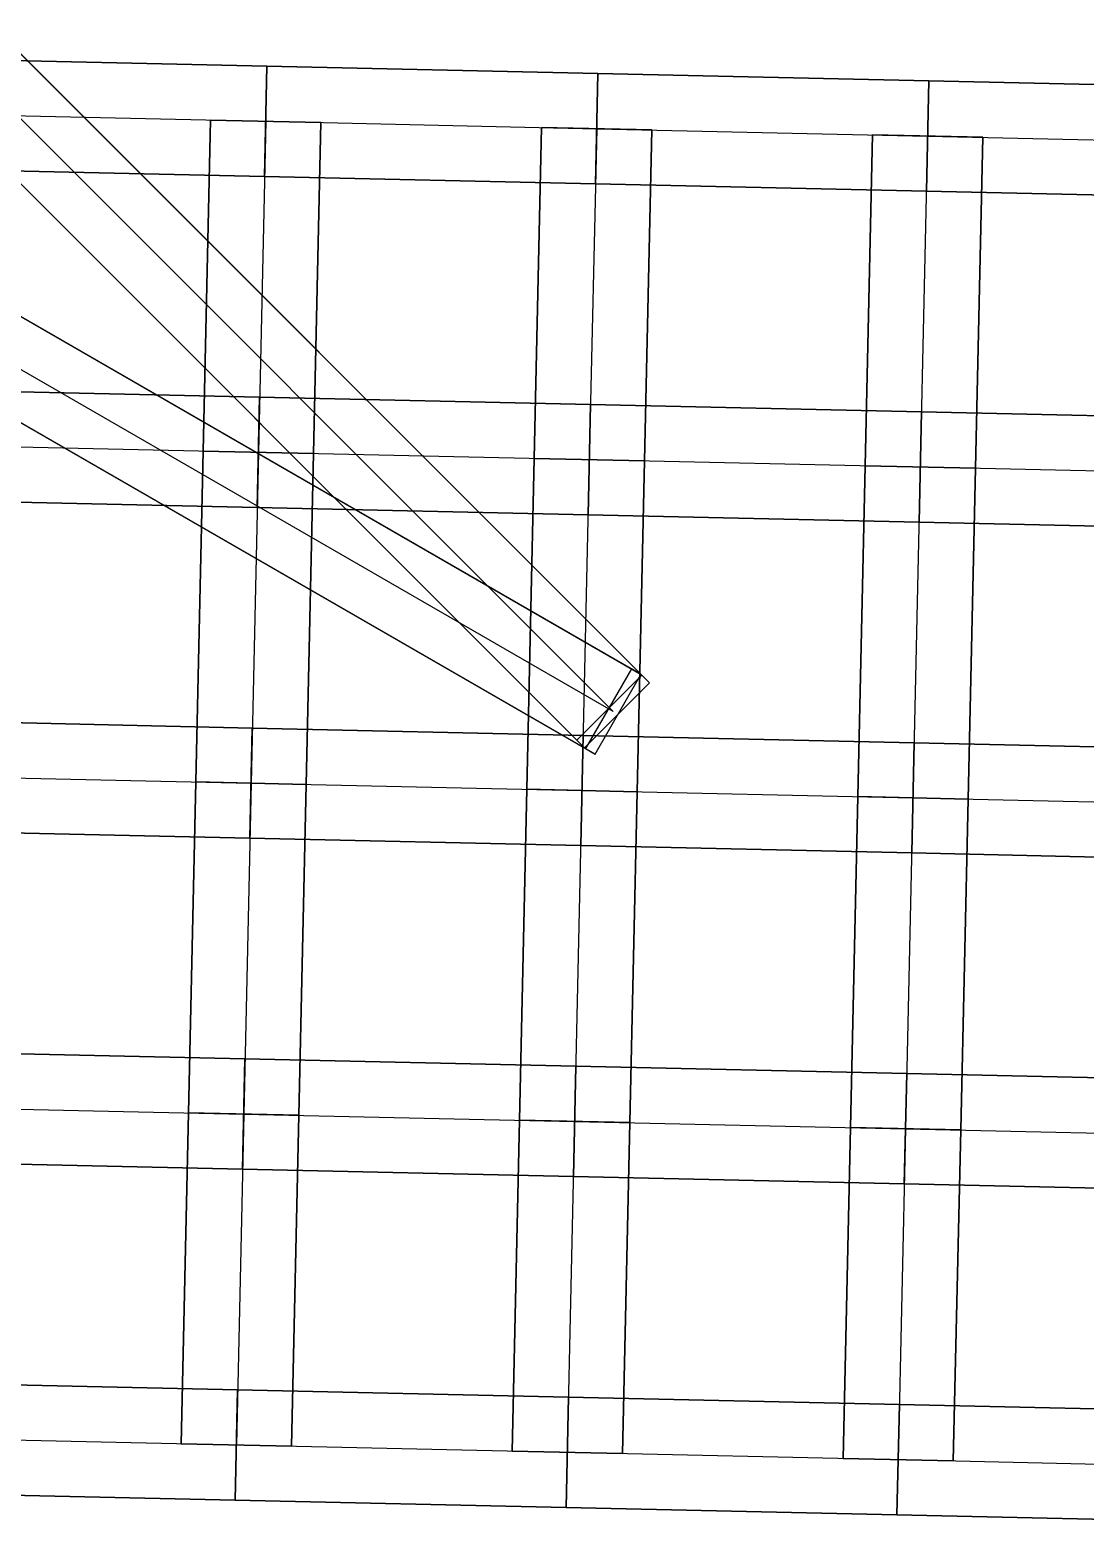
# Model space of a CAD drawing. Extents: x -300 to 609, y -118 to 2027.
# Drawn here: x 179.6 to 237, y 204.7 to 285.9 of the extents above; entities that cross this region are included whole.
import ezdxf

# ---------------------------------------------------------------- set-up
doc = ezdxf.new("R2010")
doc.units = 0

msp = doc.modelspace()

# ---------------------------------------------------------------- linework, layer by layer
at = {"layer": 'TUNNELS'}
for points in [[(177.7591, 285.8764, -91.8825), (174.2236, 282.3409, -91.8825), (209.3236, 247.2409, -97.7825), (212.8591, 250.7764, -97.7825)], [(178.1764, 285.4591, -86.9175), (177.7591, 285.8764, -91.8825), (212.8591, 250.7764, -97.7825), (213.2764, 250.3591, -92.8175)], [(174.6409, 281.9236, -86.9175), (178.1764, 285.4591, -86.9175), (213.2764, 250.3591, -92.8175), (209.7409, 246.8236, -92.8175)], [(174.4667, 284.2993, -1.5), (174.3333, 278.3007, -1.5), (192.3333, 277.9007, -1.5), (192.4667, 283.8993, -1.5)], [(174.3333, 278.3007, 1.5), (174.4667, 284.2993, 1.5), (192.4667, 283.8993, 1.5), (192.3333, 277.9007, 1.5)], [(174.4667, 284.2993, 1.5), (174.4667, 284.2993, -1.5), (192.4667, 283.8993, -1.5), (192.4667, 283.8993, 1.5)], [(192.4667, 283.8993, -1.5), (192.4667, 283.8993, 1.5), (192.3333, 277.9007, 1.5), (192.3333, 277.9007, -1.5)], [(192.4667, 283.8993, -1.5), (192.3333, 277.9007, -1.5), (210.3333, 277.5007, -1.5), (210.4667, 283.4993, -1.5)], [(192.3333, 277.9007, 1.5), (192.4667, 283.8993, 1.5), (210.4667, 283.4993, 1.5), (210.3333, 277.5007, 1.5)], [(192.4667, 283.8993, -1.5), (192.3333, 277.9007, -1.5), (192.3333, 277.9007, 1.5), (192.4667, 283.8993, 1.5)], [(192.4667, 283.8993, 1.5), (192.4667, 283.8993, -1.5), (210.4667, 283.4993, -1.5), (210.4667, 283.4993, 1.5)], [(210.4667, 283.4993, -1.5), (210.4667, 283.4993, 1.5), (210.3333, 277.5007, 1.5), (210.3333, 277.5007, -1.5)], [(210.4667, 283.4993, -1.5), (210.3333, 277.5007, -1.5), (228.3333, 277.1007, -1.5), (228.4667, 283.0993, -1.5)], [(210.3333, 277.5007, 1.5), (210.4667, 283.4993, 1.5), (228.4667, 283.0993, 1.5), (228.3333, 277.1007, 1.5)], [(210.4667, 283.4993, -1.5), (210.3333, 277.5007, -1.5), (210.3333, 277.5007, 1.5), (210.4667, 283.4993, 1.5)], [(210.4667, 283.4993, 1.5), (210.4667, 283.4993, -1.5), (228.4667, 283.0993, -1.5), (228.4667, 283.0993, 1.5)], [(228.4667, 283.0993, -1.5), (228.4667, 283.0993, 1.5), (228.3333, 277.1007, 1.5), (228.3333, 277.1007, -1.5)], [(228.4667, 283.0993, -1.5), (228.3333, 277.1007, -1.5), (246.3333, 276.7007, -1.5), (246.4667, 282.6993, -1.5)], [(228.3333, 277.1007, 1.5), (228.4667, 283.0993, 1.5), (246.4667, 282.6993, 1.5), (246.3333, 276.7007, 1.5)], [(228.4667, 283.0993, -1.5), (228.3333, 277.1007, -1.5), (228.3333, 277.1007, 1.5), (228.4667, 283.0993, 1.5)], [(228.4667, 283.0993, 1.5), (228.4667, 283.0993, -1.5), (246.4667, 282.6993, -1.5), (246.4667, 282.6993, 1.5)], [(174.2236, 282.3409, -91.8825), (174.6409, 281.9236, -86.9175), (209.7409, 246.8236, -92.8175), (209.3236, 247.2409, -97.7825)], [(195.3993, 280.8333, -1.5), (189.4007, 280.9667, -1.5), (189.0007, 262.9667, -1.5), (194.9993, 262.8333, -1.5)], [(189.4007, 280.9667, -1.5), (189.4007, 280.9667, 1.5), (189.0007, 262.9667, 1.5), (189.0007, 262.9667, -1.5)], [(189.4007, 280.9667, 1.5), (195.3993, 280.8333, 1.5), (194.9993, 262.8333, 1.5), (189.0007, 262.9667, 1.5)], [(195.3993, 280.8333, -1.5), (189.4007, 280.9667, -1.5), (189.4007, 280.9667, 1.5), (195.3993, 280.8333, 1.5)], [(195.3993, 280.8333, 1.5), (195.3993, 280.8333, -1.5), (194.9993, 262.8333, -1.5), (194.9993, 262.8333, 1.5)], [(213.3993, 280.4333, -1.5), (207.4007, 280.5667, -1.5), (207.0007, 262.5667, -1.5), (212.9993, 262.4333, -1.5)], [(207.4007, 280.5667, -1.5), (207.4007, 280.5667, 1.5), (207.0007, 262.5667, 1.5), (207.0007, 262.5667, -1.5)], [(207.4007, 280.5667, 1.5), (213.3993, 280.4333, 1.5), (212.9993, 262.4333, 1.5), (207.0007, 262.5667, 1.5)], [(213.3993, 280.4333, -1.5), (207.4007, 280.5667, -1.5), (207.4007, 280.5667, 1.5), (213.3993, 280.4333, 1.5)], [(213.3993, 280.4333, 1.5), (213.3993, 280.4333, -1.5), (212.9993, 262.4333, -1.5), (212.9993, 262.4333, 1.5)], [(231.3993, 280.0333, -1.5), (225.4007, 280.1667, -1.5), (225.0007, 262.1667, -1.5), (230.9993, 262.0333, -1.5)], [(225.4007, 280.1667, -1.5), (225.4007, 280.1667, 1.5), (225.0007, 262.1667, 1.5), (225.0007, 262.1667, -1.5)], [(225.4007, 280.1667, 1.5), (231.3993, 280.0333, 1.5), (230.9993, 262.0333, 1.5), (225.0007, 262.1667, 1.5)], [(231.3993, 280.0333, -1.5), (225.4007, 280.1667, -1.5), (225.4007, 280.1667, 1.5), (231.3993, 280.0333, 1.5)], [(231.3993, 280.0333, 1.5), (231.3993, 280.0333, -1.5), (230.9993, 262.0333, -1.5), (230.9993, 262.0333, 1.5)], [(174.3333, 278.3007, -1.5), (174.3333, 278.3007, 1.5), (192.3333, 277.9007, 1.5), (192.3333, 277.9007, -1.5)], [(192.3333, 277.9007, -1.5), (192.3333, 277.9007, 1.5), (210.3333, 277.5007, 1.5), (210.3333, 277.5007, -1.5)], [(210.3333, 277.5007, -1.5), (210.3333, 277.5007, 1.5), (228.3333, 277.1007, 1.5), (228.3333, 277.1007, -1.5)], [(228.3333, 277.1007, -1.5), (228.3333, 277.1007, 1.5), (246.3333, 276.7007, 1.5), (246.3333, 276.7007, -1.5)], [(212.2891, 251.1155, -92.8181), (209.7911, 246.7842, -92.8181), (166.7911, 271.5842, -98.8181), (169.2891, 275.9155, -98.8181)], [(210.3109, 246.4845, -97.7819), (212.8089, 250.8158, -97.7819), (169.8089, 275.6158, -103.7819), (167.3109, 271.2845, -103.7819)], [(212.8089, 250.8158, -97.7819), (212.2891, 251.1155, -92.8181), (169.2891, 275.9155, -98.8181), (169.8089, 275.6158, -103.7819)], [(209.7911, 246.7842, -92.8181), (210.3109, 246.4845, -97.7819), (167.3109, 271.2845, -103.7819), (166.7911, 271.5842, -98.8181)], [(174.0667, 266.2993, -1.5), (173.9333, 260.3007, -1.5), (191.9333, 259.9007, -1.5), (192.0667, 265.8993, -1.5)], [(173.9333, 260.3007, 1.5), (174.0667, 266.2993, 1.5), (192.0667, 265.8993, 1.5), (191.9333, 259.9007, 1.5)], [(174.0667, 266.2993, 1.5), (174.0667, 266.2993, -1.5), (192.0667, 265.8993, -1.5), (192.0667, 265.8993, 1.5)], [(192.0667, 265.8993, -1.5), (192.0667, 265.8993, 1.5), (191.9333, 259.9007, 1.5), (191.9333, 259.9007, -1.5)], [(192.0667, 265.8993, -1.5), (191.9333, 259.9007, -1.5), (209.9333, 259.5007, -1.5), (210.0667, 265.4993, -1.5)], [(191.9333, 259.9007, 1.5), (192.0667, 265.8993, 1.5), (210.0667, 265.4993, 1.5), (209.9333, 259.5007, 1.5)], [(192.0667, 265.8993, -1.5), (191.9333, 259.9007, -1.5), (191.9333, 259.9007, 1.5), (192.0667, 265.8993, 1.5)], [(192.0667, 265.8993, 1.5), (192.0667, 265.8993, -1.5), (210.0667, 265.4993, -1.5), (210.0667, 265.4993, 1.5)], [(210.0667, 265.4993, -1.5), (210.0667, 265.4993, 1.5), (209.9333, 259.5007, 1.5), (209.9333, 259.5007, -1.5)], [(210.0667, 265.4993, -1.5), (209.9333, 259.5007, -1.5), (227.9333, 259.1007, -1.5), (228.0667, 265.0993, -1.5)], [(209.9333, 259.5007, 1.5), (210.0667, 265.4993, 1.5), (228.0667, 265.0993, 1.5), (227.9333, 259.1007, 1.5)], [(210.0667, 265.4993, -1.5), (209.9333, 259.5007, -1.5), (209.9333, 259.5007, 1.5), (210.0667, 265.4993, 1.5)], [(210.0667, 265.4993, 1.5), (210.0667, 265.4993, -1.5), (228.0667, 265.0993, -1.5), (228.0667, 265.0993, 1.5)], [(228.0667, 265.0993, -1.5), (228.0667, 265.0993, 1.5), (227.9333, 259.1007, 1.5), (227.9333, 259.1007, -1.5)], [(228.0667, 265.0993, -1.5), (227.9333, 259.1007, -1.5), (245.9333, 258.7007, -1.5), (246.0667, 264.6993, -1.5)], [(227.9333, 259.1007, 1.5), (228.0667, 265.0993, 1.5), (246.0667, 264.6993, 1.5), (245.9333, 258.7007, 1.5)], [(228.0667, 265.0993, -1.5), (227.9333, 259.1007, -1.5), (227.9333, 259.1007, 1.5), (228.0667, 265.0993, 1.5)], [(228.0667, 265.0993, 1.5), (228.0667, 265.0993, -1.5), (246.0667, 264.6993, -1.5), (246.0667, 264.6993, 1.5)], [(194.9993, 262.8333, -1.5), (189.0007, 262.9667, -1.5), (188.6007, 244.9667, -1.5), (194.5993, 244.8333, -1.5)], [(189.0007, 262.9667, -1.5), (189.0007, 262.9667, 1.5), (188.6007, 244.9667, 1.5), (188.6007, 244.9667, -1.5)], [(189.0007, 262.9667, 1.5), (194.9993, 262.8333, 1.5), (194.5993, 244.8333, 1.5), (188.6007, 244.9667, 1.5)], [(194.9993, 262.8333, -1.5), (194.9993, 262.8333, 1.5), (189.0007, 262.9667, 1.5), (189.0007, 262.9667, -1.5)], [(194.9993, 262.8333, -1.5), (189.0007, 262.9667, -1.5), (189.0007, 262.9667, 1.5), (194.9993, 262.8333, 1.5)], [(194.9993, 262.8333, 1.5), (194.9993, 262.8333, -1.5), (194.5993, 244.8333, -1.5), (194.5993, 244.8333, 1.5)], [(212.9993, 262.4333, -1.5), (207.0007, 262.5667, -1.5), (206.6007, 244.5667, -1.5), (212.5993, 244.4333, -1.5)], [(207.0007, 262.5667, -1.5), (207.0007, 262.5667, 1.5), (206.6007, 244.5667, 1.5), (206.6007, 244.5667, -1.5)], [(207.0007, 262.5667, 1.5), (212.9993, 262.4333, 1.5), (212.5993, 244.4333, 1.5), (206.6007, 244.5667, 1.5)], [(212.9993, 262.4333, -1.5), (212.9993, 262.4333, 1.5), (207.0007, 262.5667, 1.5), (207.0007, 262.5667, -1.5)], [(212.9993, 262.4333, -1.5), (207.0007, 262.5667, -1.5), (207.0007, 262.5667, 1.5), (212.9993, 262.4333, 1.5)], [(212.9993, 262.4333, 1.5), (212.9993, 262.4333, -1.5), (212.5993, 244.4333, -1.5), (212.5993, 244.4333, 1.5)], [(230.9993, 262.0333, -1.5), (225.0007, 262.1667, -1.5), (224.6007, 244.1667, -1.5), (230.5993, 244.0333, -1.5)], [(225.0007, 262.1667, -1.5), (225.0007, 262.1667, 1.5), (224.6007, 244.1667, 1.5), (224.6007, 244.1667, -1.5)], [(225.0007, 262.1667, 1.5), (230.9993, 262.0333, 1.5), (230.5993, 244.0333, 1.5), (224.6007, 244.1667, 1.5)], [(230.9993, 262.0333, -1.5), (230.9993, 262.0333, 1.5), (225.0007, 262.1667, 1.5), (225.0007, 262.1667, -1.5)], [(230.9993, 262.0333, -1.5), (225.0007, 262.1667, -1.5), (225.0007, 262.1667, 1.5), (230.9993, 262.0333, 1.5)], [(230.9993, 262.0333, 1.5), (230.9993, 262.0333, -1.5), (230.5993, 244.0333, -1.5), (230.5993, 244.0333, 1.5)], [(173.9333, 260.3007, -1.5), (173.9333, 260.3007, 1.5), (191.9333, 259.9007, 1.5), (191.9333, 259.9007, -1.5)], [(191.9333, 259.9007, -1.5), (191.9333, 259.9007, 1.5), (209.9333, 259.5007, 1.5), (209.9333, 259.5007, -1.5)], [(209.9333, 259.5007, -1.5), (209.9333, 259.5007, 1.5), (227.9333, 259.1007, 1.5), (227.9333, 259.1007, -1.5)], [(227.9333, 259.1007, -1.5), (227.9333, 259.1007, 1.5), (245.9333, 258.7007, 1.5), (245.9333, 258.7007, -1.5)], [(210.3109, 246.4845, -97.7819), (212.8089, 250.8158, -97.7819), (212.2891, 251.1155, -92.8181), (209.7911, 246.7842, -92.8181)], [(212.8591, 250.7764, -97.7825), (213.2764, 250.3591, -92.8175), (209.7409, 246.8236, -92.8175), (209.3236, 247.2409, -97.7825)], [(173.6667, 248.2993, -1.5), (173.5333, 242.3007, -1.5), (191.5333, 241.9007, -1.5), (191.6667, 247.8993, -1.5)], [(173.5333, 242.3007, 1.5), (173.6667, 248.2993, 1.5), (191.6667, 247.8993, 1.5), (191.5333, 241.9007, 1.5)], [(173.6667, 248.2993, 1.5), (173.6667, 248.2993, -1.5), (191.6667, 247.8993, -1.5), (191.6667, 247.8993, 1.5)], [(191.6667, 247.8993, -1.5), (191.6667, 247.8993, 1.5), (191.5333, 241.9007, 1.5), (191.5333, 241.9007, -1.5)], [(191.6667, 247.8993, -1.5), (191.5333, 241.9007, -1.5), (209.5333, 241.5007, -1.5), (209.6667, 247.4993, -1.5)], [(191.5333, 241.9007, 1.5), (191.6667, 247.8993, 1.5), (209.6667, 247.4993, 1.5), (209.5333, 241.5007, 1.5)], [(191.6667, 247.8993, -1.5), (191.5333, 241.9007, -1.5), (191.5333, 241.9007, 1.5), (191.6667, 247.8993, 1.5)], [(191.6667, 247.8993, 1.5), (191.6667, 247.8993, -1.5), (209.6667, 247.4993, -1.5), (209.6667, 247.4993, 1.5)], [(209.6667, 247.4993, -1.5), (209.6667, 247.4993, 1.5), (209.5333, 241.5007, 1.5), (209.5333, 241.5007, -1.5)], [(209.6667, 247.4993, -1.5), (209.5333, 241.5007, -1.5), (227.5333, 241.1007, -1.5), (227.6667, 247.0993, -1.5)], [(209.5333, 241.5007, 1.5), (209.6667, 247.4993, 1.5), (227.6667, 247.0993, 1.5), (227.5333, 241.1007, 1.5)], [(209.6667, 247.4993, -1.5), (209.5333, 241.5007, -1.5), (209.5333, 241.5007, 1.5), (209.6667, 247.4993, 1.5)], [(209.6667, 247.4993, 1.5), (209.6667, 247.4993, -1.5), (227.6667, 247.0993, -1.5), (227.6667, 247.0993, 1.5)], [(227.6667, 247.0993, -1.5), (227.6667, 247.0993, 1.5), (227.5333, 241.1007, 1.5), (227.5333, 241.1007, -1.5)], [(227.6667, 247.0993, -1.5), (227.5333, 241.1007, -1.5), (245.5333, 240.7007, -1.5), (245.6667, 246.6993, -1.5)], [(227.5333, 241.1007, 1.5), (227.6667, 247.0993, 1.5), (245.6667, 246.6993, 1.5), (245.5333, 240.7007, 1.5)], [(227.6667, 247.0993, -1.5), (227.5333, 241.1007, -1.5), (227.5333, 241.1007, 1.5), (227.6667, 247.0993, 1.5)], [(227.6667, 247.0993, 1.5), (227.6667, 247.0993, -1.5), (245.6667, 246.6993, -1.5), (245.6667, 246.6993, 1.5)], [(194.5993, 244.8333, -1.5), (188.6007, 244.9667, -1.5), (188.2007, 226.9667, -1.5), (194.1993, 226.8333, -1.5)], [(188.6007, 244.9667, -1.5), (188.6007, 244.9667, 1.5), (188.2007, 226.9667, 1.5), (188.2007, 226.9667, -1.5)], [(188.6007, 244.9667, 1.5), (194.5993, 244.8333, 1.5), (194.1993, 226.8333, 1.5), (188.2007, 226.9667, 1.5)], [(194.5993, 244.8333, -1.5), (194.5993, 244.8333, 1.5), (188.6007, 244.9667, 1.5), (188.6007, 244.9667, -1.5)], [(194.5993, 244.8333, -1.5), (188.6007, 244.9667, -1.5), (188.6007, 244.9667, 1.5), (194.5993, 244.8333, 1.5)], [(194.5993, 244.8333, 1.5), (194.5993, 244.8333, -1.5), (194.1993, 226.8333, -1.5), (194.1993, 226.8333, 1.5)], [(212.5993, 244.4333, -1.5), (206.6007, 244.5667, -1.5), (206.2007, 226.5667, -1.5), (212.1993, 226.4333, -1.5)], [(206.6007, 244.5667, -1.5), (206.6007, 244.5667, 1.5), (206.2007, 226.5667, 1.5), (206.2007, 226.5667, -1.5)], [(206.6007, 244.5667, 1.5), (212.5993, 244.4333, 1.5), (212.1993, 226.4333, 1.5), (206.2007, 226.5667, 1.5)], [(212.5993, 244.4333, -1.5), (212.5993, 244.4333, 1.5), (206.6007, 244.5667, 1.5), (206.6007, 244.5667, -1.5)], [(212.5993, 244.4333, -1.5), (206.6007, 244.5667, -1.5), (206.6007, 244.5667, 1.5), (212.5993, 244.4333, 1.5)], [(212.5993, 244.4333, 1.5), (212.5993, 244.4333, -1.5), (212.1993, 226.4333, -1.5), (212.1993, 226.4333, 1.5)], [(230.5993, 244.0333, -1.5), (224.6007, 244.1667, -1.5), (224.2007, 226.1667, -1.5), (230.1993, 226.0333, -1.5)], [(224.6007, 244.1667, -1.5), (224.6007, 244.1667, 1.5), (224.2007, 226.1667, 1.5), (224.2007, 226.1667, -1.5)], [(224.6007, 244.1667, 1.5), (230.5993, 244.0333, 1.5), (230.1993, 226.0333, 1.5), (224.2007, 226.1667, 1.5)], [(230.5993, 244.0333, -1.5), (230.5993, 244.0333, 1.5), (224.6007, 244.1667, 1.5), (224.6007, 244.1667, -1.5)], [(230.5993, 244.0333, -1.5), (224.6007, 244.1667, -1.5), (224.6007, 244.1667, 1.5), (230.5993, 244.0333, 1.5)], [(230.5993, 244.0333, 1.5), (230.5993, 244.0333, -1.5), (230.1993, 226.0333, -1.5), (230.1993, 226.0333, 1.5)], [(173.5333, 242.3007, -1.5), (173.5333, 242.3007, 1.5), (191.5333, 241.9007, 1.5), (191.5333, 241.9007, -1.5)], [(191.5333, 241.9007, -1.5), (191.5333, 241.9007, 1.5), (209.5333, 241.5007, 1.5), (209.5333, 241.5007, -1.5)], [(209.5333, 241.5007, -1.5), (209.5333, 241.5007, 1.5), (227.5333, 241.1007, 1.5), (227.5333, 241.1007, -1.5)], [(227.5333, 241.1007, -1.5), (227.5333, 241.1007, 1.5), (245.5333, 240.7007, 1.5), (245.5333, 240.7007, -1.5)], [(173.2667, 230.2993, -1.5), (173.1333, 224.3007, -1.5), (191.1333, 223.9007, -1.5), (191.2667, 229.8993, -1.5)], [(173.1333, 224.3007, 1.5), (173.2667, 230.2993, 1.5), (191.2667, 229.8993, 1.5), (191.1333, 223.9007, 1.5)], [(173.2667, 230.2993, 1.5), (173.2667, 230.2993, -1.5), (191.2667, 229.8993, -1.5), (191.2667, 229.8993, 1.5)], [(191.2667, 229.8993, -1.5), (191.2667, 229.8993, 1.5), (191.1333, 223.9007, 1.5), (191.1333, 223.9007, -1.5)], [(191.2667, 229.8993, -1.5), (191.1333, 223.9007, -1.5), (209.1333, 223.5007, -1.5), (209.2667, 229.4993, -1.5)], [(191.1333, 223.9007, 1.5), (191.2667, 229.8993, 1.5), (209.2667, 229.4993, 1.5), (209.1333, 223.5007, 1.5)], [(191.2667, 229.8993, -1.5), (191.1333, 223.9007, -1.5), (191.1333, 223.9007, 1.5), (191.2667, 229.8993, 1.5)], [(191.2667, 229.8993, 1.5), (191.2667, 229.8993, -1.5), (209.2667, 229.4993, -1.5), (209.2667, 229.4993, 1.5)], [(209.2667, 229.4993, -1.5), (209.2667, 229.4993, 1.5), (209.1333, 223.5007, 1.5), (209.1333, 223.5007, -1.5)], [(209.2667, 229.4993, -1.5), (209.1333, 223.5007, -1.5), (227.1333, 223.1007, -1.5), (227.2667, 229.0993, -1.5)], [(209.1333, 223.5007, 1.5), (209.2667, 229.4993, 1.5), (227.2667, 229.0993, 1.5), (227.1333, 223.1007, 1.5)], [(209.2667, 229.4993, -1.5), (209.1333, 223.5007, -1.5), (209.1333, 223.5007, 1.5), (209.2667, 229.4993, 1.5)], [(209.2667, 229.4993, 1.5), (209.2667, 229.4993, -1.5), (227.2667, 229.0993, -1.5), (227.2667, 229.0993, 1.5)], [(227.2667, 229.0993, -1.5), (227.2667, 229.0993, 1.5), (227.1333, 223.1007, 1.5), (227.1333, 223.1007, -1.5)], [(227.2667, 229.0993, -1.5), (227.1333, 223.1007, -1.5), (245.1333, 222.7007, -1.5), (245.2667, 228.6993, -1.5)], [(227.1333, 223.1007, 1.5), (227.2667, 229.0993, 1.5), (245.2667, 228.6993, 1.5), (245.1333, 222.7007, 1.5)], [(227.2667, 229.0993, -1.5), (227.1333, 223.1007, -1.5), (227.1333, 223.1007, 1.5), (227.2667, 229.0993, 1.5)], [(227.2667, 229.0993, 1.5), (227.2667, 229.0993, -1.5), (245.2667, 228.6993, -1.5), (245.2667, 228.6993, 1.5)], [(194.1993, 226.8333, -1.5), (188.2007, 226.9667, -1.5), (187.8007, 208.9667, -1.5), (193.7993, 208.8333, -1.5)], [(188.2007, 226.9667, -1.5), (188.2007, 226.9667, 1.5), (187.8007, 208.9667, 1.5), (187.8007, 208.9667, -1.5)], [(188.2007, 226.9667, 1.5), (194.1993, 226.8333, 1.5), (193.7993, 208.8333, 1.5), (187.8007, 208.9667, 1.5)], [(194.1993, 226.8333, -1.5), (194.1993, 226.8333, 1.5), (188.2007, 226.9667, 1.5), (188.2007, 226.9667, -1.5)], [(194.1993, 226.8333, -1.5), (188.2007, 226.9667, -1.5), (188.2007, 226.9667, 1.5), (194.1993, 226.8333, 1.5)], [(194.1993, 226.8333, 1.5), (194.1993, 226.8333, -1.5), (193.7993, 208.8333, -1.5), (193.7993, 208.8333, 1.5)], [(212.1993, 226.4333, -1.5), (206.2007, 226.5667, -1.5), (205.8007, 208.5667, -1.5), (211.7993, 208.4333, -1.5)], [(206.2007, 226.5667, -1.5), (206.2007, 226.5667, 1.5), (205.8007, 208.5667, 1.5), (205.8007, 208.5667, -1.5)], [(206.2007, 226.5667, 1.5), (212.1993, 226.4333, 1.5), (211.7993, 208.4333, 1.5), (205.8007, 208.5667, 1.5)], [(212.1993, 226.4333, -1.5), (212.1993, 226.4333, 1.5), (206.2007, 226.5667, 1.5), (206.2007, 226.5667, -1.5)], [(212.1993, 226.4333, -1.5), (206.2007, 226.5667, -1.5), (206.2007, 226.5667, 1.5), (212.1993, 226.4333, 1.5)], [(212.1993, 226.4333, 1.5), (212.1993, 226.4333, -1.5), (211.7993, 208.4333, -1.5), (211.7993, 208.4333, 1.5)], [(230.1993, 226.0333, -1.5), (224.2007, 226.1667, -1.5), (223.8007, 208.1667, -1.5), (229.7993, 208.0333, -1.5)], [(224.2007, 226.1667, -1.5), (224.2007, 226.1667, 1.5), (223.8007, 208.1667, 1.5), (223.8007, 208.1667, -1.5)], [(224.2007, 226.1667, 1.5), (230.1993, 226.0333, 1.5), (229.7993, 208.0333, 1.5), (223.8007, 208.1667, 1.5)], [(230.1993, 226.0333, -1.5), (230.1993, 226.0333, 1.5), (224.2007, 226.1667, 1.5), (224.2007, 226.1667, -1.5)], [(230.1993, 226.0333, -1.5), (224.2007, 226.1667, -1.5), (224.2007, 226.1667, 1.5), (230.1993, 226.0333, 1.5)], [(230.1993, 226.0333, 1.5), (230.1993, 226.0333, -1.5), (229.7993, 208.0333, -1.5), (229.7993, 208.0333, 1.5)], [(173.1333, 224.3007, -1.5), (173.1333, 224.3007, 1.5), (191.1333, 223.9007, 1.5), (191.1333, 223.9007, -1.5)], [(191.1333, 223.9007, -1.5), (191.1333, 223.9007, 1.5), (209.1333, 223.5007, 1.5), (209.1333, 223.5007, -1.5)], [(209.1333, 223.5007, -1.5), (209.1333, 223.5007, 1.5), (227.1333, 223.1007, 1.5), (227.1333, 223.1007, -1.5)], [(227.1333, 223.1007, -1.5), (227.1333, 223.1007, 1.5), (245.1333, 222.7007, 1.5), (245.1333, 222.7007, -1.5)], [(172.8667, 212.2993, -1.5), (172.7333, 206.3007, -1.5), (190.7333, 205.9007, -1.5), (190.8667, 211.8993, -1.5)], [(172.7333, 206.3007, 1.5), (172.8667, 212.2993, 1.5), (190.8667, 211.8993, 1.5), (190.7333, 205.9007, 1.5)], [(172.8667, 212.2993, 1.5), (172.8667, 212.2993, -1.5), (190.8667, 211.8993, -1.5), (190.8667, 211.8993, 1.5)], [(190.8667, 211.8993, -1.5), (190.8667, 211.8993, 1.5), (190.7333, 205.9007, 1.5), (190.7333, 205.9007, -1.5)], [(190.8667, 211.8993, -1.5), (190.7333, 205.9007, -1.5), (208.7333, 205.5007, -1.5), (208.8667, 211.4993, -1.5)], [(190.7333, 205.9007, 1.5), (190.8667, 211.8993, 1.5), (208.8667, 211.4993, 1.5), (208.7333, 205.5007, 1.5)], [(190.8667, 211.8993, -1.5), (190.7333, 205.9007, -1.5), (190.7333, 205.9007, 1.5), (190.8667, 211.8993, 1.5)], [(190.8667, 211.8993, 1.5), (190.8667, 211.8993, -1.5), (208.8667, 211.4993, -1.5), (208.8667, 211.4993, 1.5)], [(208.8667, 211.4993, -1.5), (208.8667, 211.4993, 1.5), (208.7333, 205.5007, 1.5), (208.7333, 205.5007, -1.5)], [(208.8667, 211.4993, -1.5), (208.7333, 205.5007, -1.5), (226.7333, 205.1007, -1.5), (226.8667, 211.0993, -1.5)], [(208.7333, 205.5007, 1.5), (208.8667, 211.4993, 1.5), (226.8667, 211.0993, 1.5), (226.7333, 205.1007, 1.5)], [(208.8667, 211.4993, -1.5), (208.7333, 205.5007, -1.5), (208.7333, 205.5007, 1.5), (208.8667, 211.4993, 1.5)], [(208.8667, 211.4993, 1.5), (208.8667, 211.4993, -1.5), (226.8667, 211.0993, -1.5), (226.8667, 211.0993, 1.5)], [(226.8667, 211.0993, -1.5), (226.8667, 211.0993, 1.5), (226.7333, 205.1007, 1.5), (226.7333, 205.1007, -1.5)], [(226.8667, 211.0993, -1.5), (226.7333, 205.1007, -1.5), (244.7333, 204.7007, -1.5), (244.8667, 210.6993, -1.5)], [(226.7333, 205.1007, 1.5), (226.8667, 211.0993, 1.5), (244.8667, 210.6993, 1.5), (244.7333, 204.7007, 1.5)], [(226.8667, 211.0993, -1.5), (226.7333, 205.1007, -1.5), (226.7333, 205.1007, 1.5), (226.8667, 211.0993, 1.5)], [(226.8667, 211.0993, 1.5), (226.8667, 211.0993, -1.5), (244.8667, 210.6993, -1.5), (244.8667, 210.6993, 1.5)], [(193.7993, 208.8333, -1.5), (193.7993, 208.8333, 1.5), (187.8007, 208.9667, 1.5), (187.8007, 208.9667, -1.5)], [(211.7993, 208.4333, -1.5), (211.7993, 208.4333, 1.5), (205.8007, 208.5667, 1.5), (205.8007, 208.5667, -1.5)], [(229.7993, 208.0333, -1.5), (229.7993, 208.0333, 1.5), (223.8007, 208.1667, 1.5), (223.8007, 208.1667, -1.5)], [(172.7333, 206.3007, -1.5), (172.7333, 206.3007, 1.5), (190.7333, 205.9007, 1.5), (190.7333, 205.9007, -1.5)], [(190.7333, 205.9007, -1.5), (190.7333, 205.9007, 1.5), (208.7333, 205.5007, 1.5), (208.7333, 205.5007, -1.5)], [(208.7333, 205.5007, -1.5), (208.7333, 205.5007, 1.5), (226.7333, 205.1007, 1.5), (226.7333, 205.1007, -1.5)], [(226.7333, 205.1007, -1.5), (226.7333, 205.1007, 1.5), (244.7333, 204.7007, 1.5), (244.7333, 204.7007, -1.5)]]:
    msp.add_3dface(points, dxfattribs=at)
at = {"layer": 'TUNNELS_CL'}
for points in [[(176.2, 283.9, -89.4), (211.3, 248.8, -95.3)], [(174.4, 281.3, 0), (192.4, 280.9, 0)], [(192.4, 280.9, 0), (192, 262.9, 0)], [(192.4, 280.9, 0), (210.4, 280.5, 0)], [(210.4, 280.5, 0), (210, 262.5, 0)], [(210.4, 280.5, 0), (228.4, 280.1, 0)], [(228.4, 280.1, 0), (228, 262.1, 0)], [(228.4, 280.1, 0), (246.4, 279.7, 0)], [(211.3, 248.8, -95.3), (168.3, 273.6, -101.3)], [(174, 263.3, 0), (192, 262.9, 0)], [(192, 262.9, 0), (191.6, 244.9, 0)], [(192, 262.9, 0), (210, 262.5, 0)], [(210, 262.5, 0), (209.6, 244.5, 0)], [(210, 262.5, 0), (228, 262.1, 0)], [(228, 262.1, 0), (227.6, 244.1, 0)], [(228, 262.1, 0), (246, 261.7, 0)], [(173.6, 245.3, 0), (191.6, 244.9, 0)], [(191.6, 244.9, 0), (191.2, 226.9, 0)], [(191.6, 244.9, 0), (209.6, 244.5, 0)], [(209.6, 244.5, 0), (209.2, 226.5, 0)], [(209.6, 244.5, 0), (227.6, 244.1, 0)], [(227.6, 244.1, 0), (227.2, 226.1, 0)], [(227.6, 244.1, 0), (245.6, 243.7, 0)], [(173.2, 227.3, 0), (191.2, 226.9, 0)], [(191.2, 226.9, 0), (190.8, 208.9, 0)], [(191.2, 226.9, 0), (209.2, 226.5, 0)], [(209.2, 226.5, 0), (208.8, 208.5, 0)], [(209.2, 226.5, 0), (227.2, 226.1, 0)], [(227.2, 226.1, 0), (226.8, 208.1, 0)], [(227.2, 226.1, 0), (245.2, 225.7, 0)], [(172.8, 209.3, 0), (190.8, 208.9, 0)], [(190.8, 208.9, 0), (208.8, 208.5, 0)], [(208.8, 208.5, 0), (226.8, 208.1, 0)], [(226.8, 208.1, 0), (244.8, 207.7, 0)]]:
    msp.add_polyline3d(points, dxfattribs=at)

doc.saveas('drawing.dxf')
